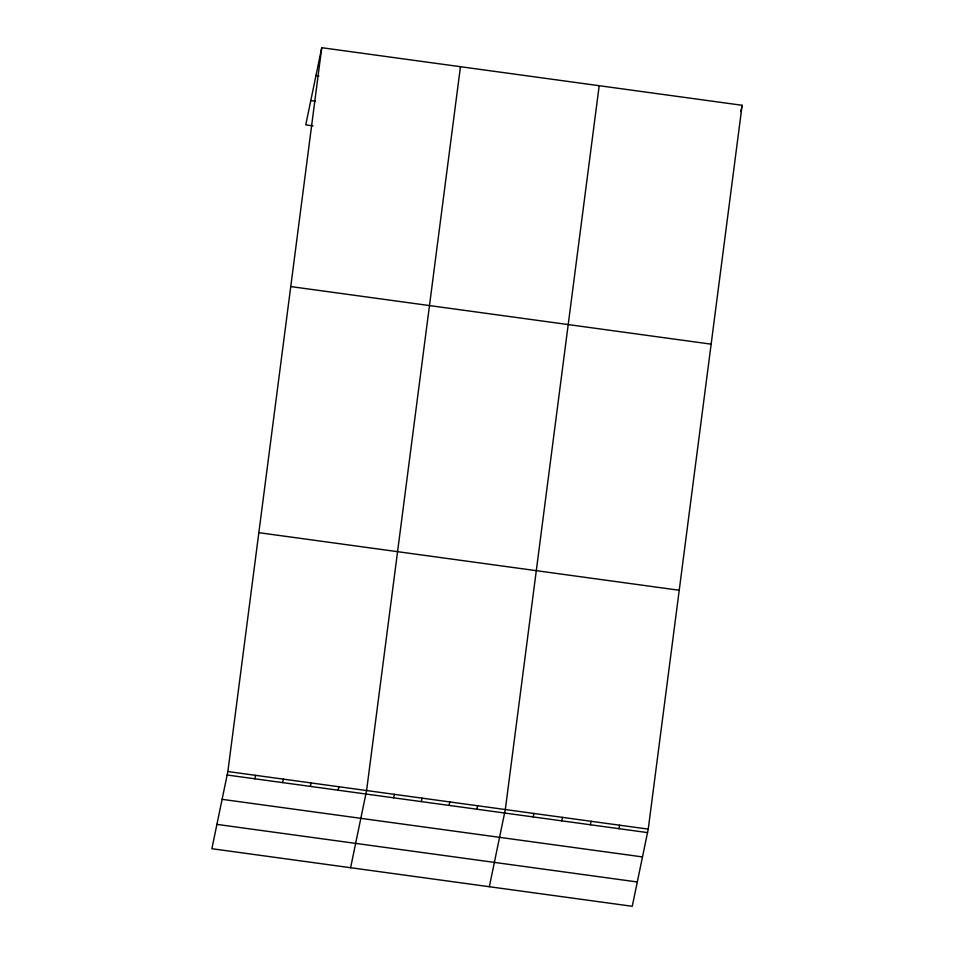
<?xml version="1.0" encoding="UTF-8"?>
<svg xmlns="http://www.w3.org/2000/svg" width="954" height="954" viewBox="0 0 954 954"><rect width="100%" height="100%" fill="white"/><g stroke="black" fill="none" stroke-linecap="round" stroke-linejoin="round"><path stroke-width="1.43" d="M227.863 771.536L321.736 47.7L742.129 105.286L648.243 829.121L632.264 906.3L211.871 848.714L227.863 771.536L648.243 829.121M460.46 66.708L366.586 790.532L350.607 867.723M599.195 85.705L505.31 809.541L489.33 886.719M321.736 47.7L305.757 124.879L313.055 125.88M254.885 778.81L255.6 775.328M282.634 782.602L283.35 779.132M310.372 786.406L311.099 782.936M338.121 790.21L338.837 786.74M393.608 797.806L394.336 794.336M421.358 801.61L422.073 798.14M449.107 805.414L449.823 801.932M476.845 809.207L477.572 805.736M533.179 816.934L533.906 813.452M561.775 820.845L562.49 817.375M590.359 824.757L591.075 821.287M740.817 111.618L741.401 108.756M741.652 107.599L742.129 105.286M618.943 828.68L619.659 825.198M315.977 75.497L318.898 75.903M310.789 100.564L315.166 101.16M290.755 286.57L711.147 344.156M258.832 532.666L679.224 590.252M227.135 775.006L647.527 832.592M222.103 799.333L642.495 856.919M216.916 824.387L637.296 881.973"/></g></svg>
